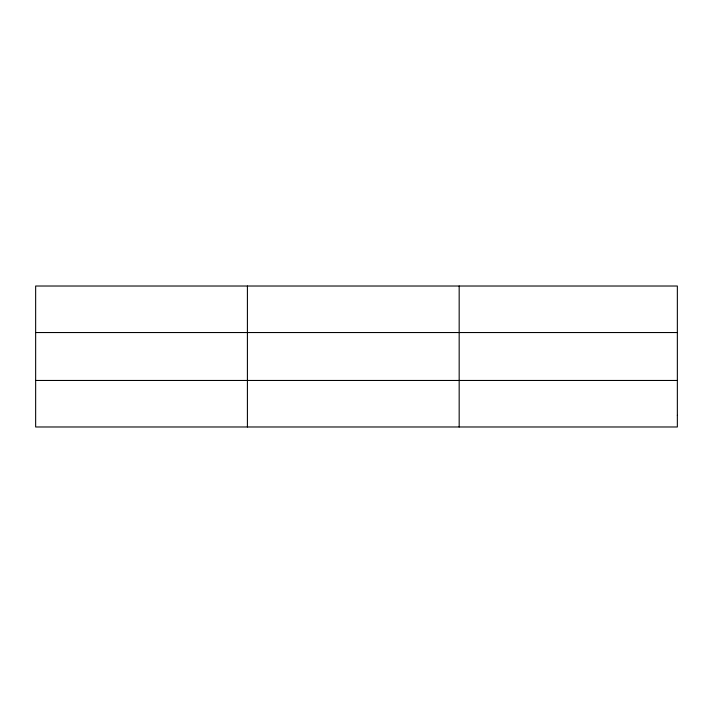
<?xml version="1.0" encoding="UTF-8"?>
<svg xmlns="http://www.w3.org/2000/svg" width="713" height="713" viewBox="0 0 713 713"><rect width="100%" height="100%" fill="white"/><g stroke="black" fill="none" stroke-linecap="round" stroke-linejoin="round"><path stroke-width="1.07" d="M247.411 286.02L247.411 426.98M459.172 286.02L459.172 426.98M35.65 332.534L677.35 332.534M35.65 380.466L677.35 380.466M677.35 415.358L677.35 426.98L35.65 426.98L35.65 286.02L677.35 286.02L677.35 415.358"/></g></svg>
